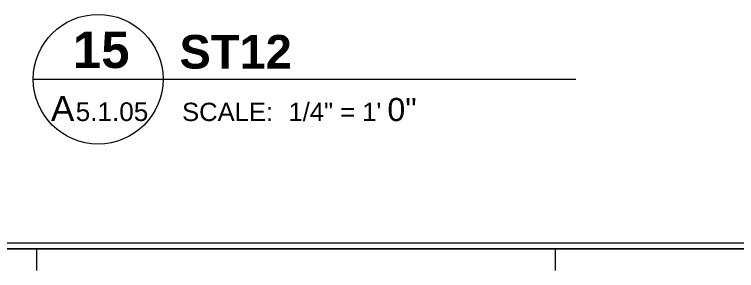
# Model space of a CAD drawing. Header units: inches. Extents: x -6061 to 13621, y -296 to 7483.
# Drawn here: x 12387.6 to 12588.2, y -214.6 to -143.4 of the extents above; entities that cross this region are included whole.
import ezdxf

# ---------------------------------------------------------------- set-up
doc = ezdxf.new("R2010")
doc.units = ezdxf.units.IN
doc.header["$MEASUREMENT"] = 0
doc.layers.get('0').update_dxf_attribs({"linetype": 'CONTINUOUS'})
doc.styles.add('Arial$001H0', font='arial.ttf')
doc.styles.add('Arial$101H0', font='arialbd.ttf')

msp = doc.modelspace()

# ---------------------------------------------------------------- linework, layer by layer
at = {"color": 7, "linetype": 'Continuous', "lineweight": 9, "true_color": 0x000007}
for p, q in [((12392.87384, -161.44427), (12392.87384, -161.44427)), ((12392.87384, -161.44427), (12543.60415, -161.44427)), ((12428.91456, -161.44427), (12428.91456, -161.44427)), ((11961.58651, -208.61757), (13402.25438, -208.61757)), ((13401.05302, -207.01576), (11963.18832, -207.01576))]:
    msp.add_line(p, q, dxfattribs=at)
at = {"color": 8, "linetype": 'Continuous', "lineweight": 9, "true_color": 0x7f7f7f}
for p, q in [((13402.25438, -208.61757), (11955.57972, -208.61757)), ((12393.83492, -214.62436), (12393.83492, -208.61757)), ((12537.91773, -214.62436), (12537.91773, -208.61757))]:
    msp.add_line(p, q, dxfattribs=at)
at = {"color": 7, "linetype": 'Continuous', "lineweight": 9, "true_color": 0x000007}
for points in [[(12392.87384, -161.44427), (12392.87384, -151.43295), (12400.88289, -143.4239), (12410.8942, -143.4239)], [(12410.8942, -143.4239), (12420.82542, -143.4239), (12428.91456, -151.43295), (12428.91456, -161.44427)], [(12410.8942, -179.46463), (12400.88289, -179.46463), (12392.87384, -171.37549), (12392.87384, -161.44427)], [(12428.91456, -161.44427), (12428.91456, -171.37549), (12420.82542, -179.46463), (12410.8942, -179.46463)]]:
    msp.add_open_spline(points, degree=3, dxfattribs=at)

# ---------------------------------------------------------------- texts
at = {"color": 7, "true_color": 0x000007}
for s, height, style, p in [('15', 10.14892, 'Arial$101H0', (12403.84603, -158.32077)), ('ST12', 9.344675, 'Arial$101H0', (12433.47948, -158.48095)), ('A', 6.97383, 'Arial$001H0', (12397.75916, -173.05741)), ('5.1.05', 5.192527, 'Arial$001H0', (12404.64695, -173.05741)), ('SCALE:', 5.086183, 'Arial$001H0', (12434.20031, -173.05741)), ('1/4" = 1\'', 5.083054, 'Arial$001H0', (12463.75371, -173.05741)), ('0"', 6.400615, 'Arial$001H0', (12491.22472, -173.05741))]:
    msp.add_text(s, height=height, dxfattribs=dict(at, style=style)).set_placement(p)

doc.saveas('drawing.dxf')
